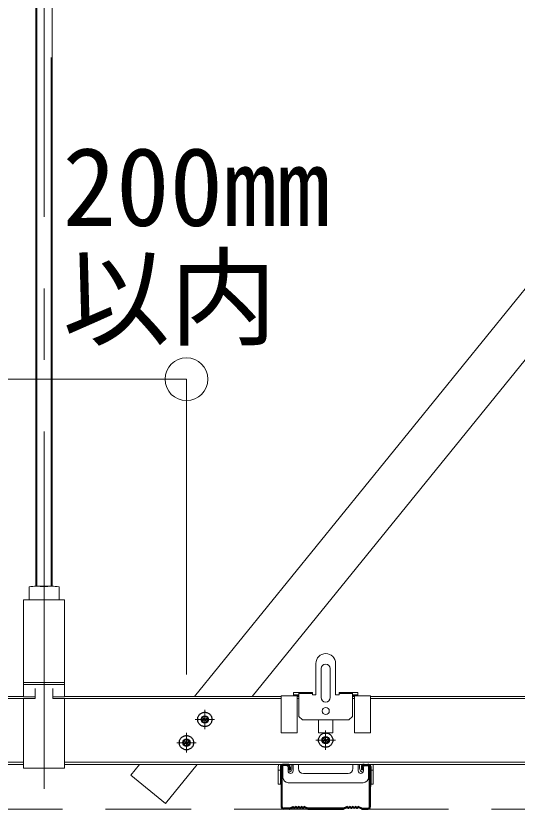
# Model space of a CAD drawing. Units: millimetres, scale not verified. Extents: x -7800 to 7800, y -5387 to 5300.
# Drawn here: x -6034.5 to -5754, y -4198.2 to -3754.4 of the extents above; entities that cross this region are included whole.
import ezdxf
from ezdxf.enums import TextEntityAlignment as Align

# ---------------------------------------------------------------- set-up
doc = ezdxf.new("R2010")
doc.units = ezdxf.units.MM
doc.header["$LTSCALE"] = 40
doc.header["$PDMODE"] = 32
doc.header["$PDSIZE"] = 24
for name, pattern in [('CHAIN1', [8, 5, -1, 1, -1]), ('DASHED1', [1.8, 1.2, -0.6]), ('DOUBLE_CHAIN2', [12.8, 9, -1, 0.6, -0.6, 0.6, -1])]:
    doc.linetypes.add(name, pattern=pattern)
for name, color, linetype, lineweight in [('7-0_中心線', 4, 'CHAIN1', 9), ('7-1_吊り材', 7, 'Continuous', 18), ('7-2_野縁受け', 3, 'Continuous', 18), ('7-3_野縁', 2, 'Continuous', 25), ('7-4_ブレース・補強材', 4, 'Continuous', 9), ('7-5_寸法', 4, 'Continuous', 9), ('7-A_クリップ', 7, 'Continuous', 18), ('7-C_ビス・アンカーボルト・強調図形', 2, 'Continuous', 25), ('7-D_パネル', 4, 'DASHED1', 9)]:
    doc.layers.add(name, color=color, linetype=linetype, lineweight=lineweight)
doc.styles.add('ＭＳ ゴシック', font='')
doc.styles.get('ＭＳ ゴシック').set_extended_font_data('MS Gothic')

msp = doc.modelspace()

# ---------------------------------------------------------------- linework, layer by layer
at = {"layer": '7-0_中心線'}
for p, q in [((-6018.73, -4186.86), (-6018.73, -2337.7)), ((-5928.75, -4142.58), (-5928.75, -4153.47)), ((-5934.19, -4148.02), (-5923.3, -4148.02)), ((-5939.03, -4155.58), (-5939.03, -4166.47)), ((-5861.13, -4154.16), (-5861.13, -4165.05)), ((-5944.48, -4161.03), (-5933.59, -4161.03)), ((-5866.57, -4159.6), (-5855.68, -4159.6))]:
    msp.add_line(p, q, dxfattribs=at)
at = {"layer": '7-1_吊り材'}
for p, q in [((-6023.23, -4073.5), (-6023.23, -3265.8)), ((-6014.23, -3265.8), (-6014.23, -4073.5)), ((-6014.53, -4073.5), (-6022.93, -4073.5)), ((-6027.13, -4073.9), (-6027.13, -4081.2)), ((-6018.73, -4073.9), (-6018.73, -4081.2)), ((-6010.33, -4073.9), (-6010.33, -4081.2))]:
    msp.add_line(p, q, dxfattribs=at)
at = {"layer": '7-1_吊り材', "linetype": 'DOUBLE_CHAIN2'}
for p, q in [((-6022.67, -4073.5), (-6022.67, -3265.8)), ((-6014.79, -3265.8), (-6014.79, -4073.5))]:
    msp.add_line(p, q, dxfattribs=at)
at = {"layer": '7-1_吊り材'}
for points in [[(-6030.23, -4127.3), (-6030.23, -4081.2), (-6007.23, -4081.2), (-6007.23, -4127.3)], [(-6030.23, -4128.43), (-6030.23, -4135.34), (-6023.73, -4135.34)], [(-6023.73, -4130.65), (-6023.73, -4136.24), (-6030.23, -4136.24), (-6030.23, -4175.2), (-6007.23, -4175.2), (-6007.23, -4136.24), (-6013.73, -4136.24), (-6013.73, -4130.65)], [(-6013.73, -4135.34), (-6007.23, -4135.34), (-6007.23, -4128.43)]]:
    msp.add_lwpolyline(points, dxfattribs=at)
msp.add_lwpolyline([(-6030.23, -4127.3), (-6007.23, -4127.3), (-6007.23, -4128.43), (-6030.23, -4128.43)], close=True, dxfattribs=at)
for centre in [(-6022.93, -4095.76), (-6014.53, -4095.76)]:
    msp.add_arc(centre, 22.25, 79.1199, 100.8801, dxfattribs=at)
at = {"layer": '7-2_野縁受け'}
for p, q in [((-6136.08, -4135.2), (-6030.23, -4135.2)), ((-6007.23, -4135.2), (-5886.08, -4135.2)), ((-5877.08, -4135.2), (-5876.08, -4135.2)), ((-5846.08, -4135.2), (-5845.08, -4135.2)), ((-5836.08, -4135.2), (-5586.08, -4135.2)), ((-6136.08, -4136.4), (-6030.23, -4136.4)), ((-6007.23, -4136.4), (-5886.08, -4136.4)), ((-5877.08, -4136.4), (-5876.08, -4136.4)), ((-5846.08, -4136.4), (-5845.08, -4136.4)), ((-5836.08, -4136.4), (-5586.08, -4136.4)), ((-6142.8, -4172), (-6030.23, -4172)), ((-6142.8, -4173.2), (-6030.23, -4173.2)), ((-5836.88, -4172), (-6007.23, -4172)), ((-6007.23, -4173.2), (-5834.79, -4173.2)), ((-5836.88, -4172), (-5579.3, -4172)), ((-5834.8, -4173.2), (-5579.45, -4173.2))]:
    msp.add_line(p, q, dxfattribs=at)
at = {"layer": '7-3_野縁'}
for p, q in [((-5886.08, -4174.62), (-5886.01, -4196.94)), ((-5885.48, -4196.97), (-5885.55, -4174.65)), ((-5882.5, -4173.2), (-5884.58, -4173.2)), ((-5882.5, -4173.73), (-5884.58, -4173.73)), ((-5881.53, -4174.7), (-5881.53, -4176.2)), ((-5881, -4174.7), (-5881, -4176.2)), ((-5841.15, -4174.7), (-5841.15, -4176.2)), ((-5840.62, -4174.7), (-5840.62, -4176.2)), ((-5839.65, -4173.2), (-5837.58, -4173.2)), ((-5839.65, -4173.73), (-5837.58, -4173.73)), ((-5836.67, -4196.97), (-5836.61, -4174.65)), ((-5836.08, -4174.62), (-5836.14, -4196.94)), ((-5881.53, -4176.2), (-5881, -4176.2)), ((-5840.62, -4176.2), (-5841.15, -4176.2)), ((-5881.51, -4197.67), (-5884.81, -4197.67)), ((-5879.59, -4196.83), (-5881.3, -4197.63)), ((-5881.08, -4198.11), (-5879.63, -4197.43)), ((-5878.85, -4197.66), (-5879.14, -4197.47)), ((-5878.85, -4197.02), (-5879.1, -4196.86)), ((-5878.05, -4196.86), (-5878.3, -4197.02)), ((-5878.05, -4197.5), (-5878.3, -4197.66)), ((-5877.25, -4197.02), (-5877.5, -4196.86)), ((-5877.25, -4197.66), (-5877.5, -4197.5)), ((-5876.45, -4196.86), (-5876.7, -4197.02)), ((-5876.45, -4197.5), (-5876.7, -4197.66)), ((-5875.65, -4197.02), (-5875.9, -4196.86)), ((-5875.65, -4197.66), (-5875.9, -4197.5)), ((-5874.85, -4196.86), (-5875.1, -4197.02)), ((-5874.85, -4197.5), (-5875.1, -4197.66)), ((-5874.05, -4197.02), (-5874.3, -4196.86)), ((-5874.05, -4197.66), (-5874.3, -4197.5)), ((-5873.26, -4196.86), (-5873.5, -4197.02)), ((-5873.21, -4197.47), (-5873.5, -4197.66)), ((-5871.06, -4197.63), (-5872.77, -4196.83)), ((-5871.28, -4198.11), (-5872.72, -4197.43)), ((-5851.31, -4197.67), (-5870.85, -4197.67)), ((-5849.39, -4196.83), (-5851.1, -4197.63)), ((-5850.88, -4198.11), (-5849.43, -4197.43)), ((-5848.65, -4197.66), (-5848.94, -4197.47)), ((-5848.65, -4197.02), (-5848.9, -4196.86)), ((-5847.85, -4196.86), (-5848.1, -4197.02)), ((-5847.85, -4197.5), (-5848.1, -4197.66)), ((-5847.05, -4197.02), (-5847.3, -4196.86)), ((-5847.05, -4197.66), (-5847.3, -4197.5)), ((-5846.25, -4196.86), (-5846.5, -4197.02)), ((-5846.25, -4197.5), (-5846.5, -4197.66)), ((-5845.45, -4197.02), (-5845.7, -4196.86)), ((-5845.45, -4197.66), (-5845.7, -4197.5)), ((-5844.65, -4196.86), (-5844.9, -4197.02)), ((-5844.65, -4197.5), (-5844.9, -4197.66)), ((-5843.85, -4197.02), (-5844.1, -4196.86)), ((-5843.85, -4197.66), (-5844.1, -4197.5)), ((-5843.06, -4196.86), (-5843.3, -4197.02)), ((-5843.01, -4197.47), (-5843.3, -4197.66)), ((-5840.86, -4197.63), (-5842.57, -4196.83)), ((-5841.08, -4198.11), (-5842.52, -4197.43)), ((-5840.65, -4197.67), (-5837.34, -4197.67)), ((-5881.5, -4198.2), (-5884.81, -4198.2)), ((-5870.86, -4198.2), (-5851.3, -4198.2)), ((-5840.66, -4198.2), (-5837.34, -4198.2))]:
    msp.add_line(p, q, dxfattribs=at)
for centre, radius, start, end in [((-5884.58, -4174.7), 1.5, 90, 176.9872), ((-5884.58, -4174.7), 0.97, 90, 176.9872), ((-5882.5, -4174.7), 1.5, 0, 90), ((-5882.5, -4174.7), 0.97, 0, 90), ((-5839.65, -4174.7), 1.5, 90, 180), ((-5839.65, -4174.7), 0.97, 90, 180), ((-5837.58, -4174.7), 1.5, 3.0128, 90), ((-5837.58, -4174.7), 0.97, 3.0128, 90), ((-5884.81, -4197), 1.2, 176.9872, 270), ((-5884.81, -4197), 0.67, 176.9872, 270), ((-5881.51, -4197.17), 0.5, 270, 295.0994), ((-5881.5, -4197.2), 1, 270, 295.0994), ((-5879.42, -4197.89), 0.5, 56.4755, 115.0994), ((-5879.38, -4197.28), 0.5, 56.4755, 115.0994), ((-5878.58, -4196.61), 0.5, 236.4755, 303.5245), ((-5878.58, -4197.24), 0.5, 236.4755, 303.5245), ((-5877.78, -4197.28), 0.5, 56.4755, 123.5245), ((-5877.78, -4197.91), 0.5, 56.4755, 123.5245), ((-5876.98, -4196.61), 0.5, 236.4755, 303.5245), ((-5876.98, -4197.24), 0.5, 236.4755, 303.5245), ((-5876.18, -4197.28), 0.5, 56.4755, 123.5245), ((-5876.18, -4197.91), 0.5, 56.4755, 123.5245), ((-5875.38, -4196.61), 0.5, 236.4755, 303.5245), ((-5875.38, -4197.24), 0.5, 236.4755, 303.5245), ((-5874.58, -4197.28), 0.5, 56.4755, 123.5245), ((-5874.58, -4197.91), 0.5, 56.4755, 123.5245), ((-5873.78, -4196.61), 0.5, 236.4755, 303.5245), ((-5873.78, -4197.24), 0.5, 236.4755, 303.5245), ((-5872.98, -4197.28), 0.5, 64.9006, 123.5245), ((-5872.94, -4197.89), 0.5, 64.9006, 123.5245), ((-5870.86, -4197.2), 1, 244.9006, 270), ((-5870.85, -4197.17), 0.5, 244.9006, 270), ((-5851.31, -4197.17), 0.5, 270, 295.0994), ((-5851.3, -4197.2), 1, 270, 295.0994), ((-5849.22, -4197.89), 0.5, 56.4755, 115.0994), ((-5849.18, -4197.28), 0.5, 56.4755, 115.0994), ((-5848.38, -4196.61), 0.5, 236.4755, 303.5245), ((-5848.38, -4197.24), 0.5, 236.4755, 303.5245), ((-5847.58, -4197.28), 0.5, 56.4755, 123.5245), ((-5847.58, -4197.91), 0.5, 56.4755, 123.5245), ((-5846.78, -4196.61), 0.5, 236.4755, 303.5245), ((-5846.78, -4197.24), 0.5, 236.4755, 303.5245), ((-5845.98, -4197.28), 0.5, 56.4755, 123.5245), ((-5845.98, -4197.91), 0.5, 56.4755, 123.5245), ((-5845.18, -4196.61), 0.5, 236.4755, 303.5245), ((-5845.18, -4197.24), 0.5, 236.4755, 303.5245), ((-5844.38, -4197.28), 0.5, 56.4755, 123.5245), ((-5844.38, -4197.91), 0.5, 56.4755, 123.5245), ((-5843.58, -4196.61), 0.5, 236.4755, 303.5245), ((-5843.58, -4197.24), 0.5, 236.4755, 303.5245), ((-5842.78, -4197.28), 0.5, 64.9006, 123.5245), ((-5842.74, -4197.89), 0.5, 64.9006, 123.5245), ((-5840.66, -4197.2), 1, 244.9006, 270), ((-5840.65, -4197.17), 0.5, 244.9006, 270), ((-5837.34, -4197), 1.2, 270, 3.0128), ((-5837.34, -4197), 0.67, 270, 3.0128)]:
    msp.add_arc(centre, radius, start, end, dxfattribs=at)
at = {"layer": '7-4_ブレース・補強材'}
for p, q in [((-5227.22, -3262.5), (-5934.47, -4135.2)), ((-5195.04, -3262.5), (-5902.29, -4135.2)), ((-5965.26, -4173.2), (-5970.18, -4179.28)), ((-5933.08, -4173.2), (-5950.76, -4195.02)), ((-5950.76, -4195.02), (-5970.18, -4179.28))]:
    msp.add_line(p, q, dxfattribs=at)
at = {"layer": '7-5_寸法'}
for p, q in [((-6018.73, -3957.67), (-6098.42, -3957.67)), ((-6018.73, -3957.67), (-5939.03, -3957.67)), ((-5939.03, -3957.67), (-5939.03, -4122.79))]:
    msp.add_line(p, q, dxfattribs=at)
at = {"layer": '7-5_寸法', "color": 7}
msp.add_point((-5939.03, -3957.67), dxfattribs=at)
at = {"layer": '7-A_クリップ'}
for p, q in [((-5866.58, -4116.7), (-5866.58, -4134.3)), ((-5855.58, -4116.7), (-5855.58, -4134.3)), ((-5863.63, -4119.6), (-5863.63, -4135.8)), ((-5858.63, -4119.6), (-5858.63, -4135.8)), ((-5886.08, -4155.46), (-5886.08, -4134.8)), ((-5876.08, -4134.8), (-5886.08, -4134.8)), ((-5879.08, -4134.2), (-5879.01, -4134.8)), ((-5879.08, -4134.2), (-5876.08, -4134.2)), ((-5877.08, -4155.46), (-5877.08, -4134.8)), ((-5876.08, -4133), (-5876.08, -4146.3)), ((-5876.08, -4133), (-5868.58, -4133)), ((-5868.58, -4133.3), (-5876.08, -4133.3)), ((-5876.08, -4133.6), (-5868.58, -4133.6)), ((-5868.58, -4133), (-5868.58, -4134.3)), ((-5868.58, -4134.3), (-5868.58, -4134.2)), ((-5868.58, -4134.3), (-5866.58, -4134.3)), ((-5855.58, -4134.3), (-5853.58, -4134.3)), ((-5853.58, -4133), (-5853.58, -4134.3)), ((-5853.58, -4133), (-5846.08, -4133)), ((-5853.58, -4133.3), (-5846.08, -4133.3)), ((-5853.58, -4133.6), (-5846.08, -4133.6)), ((-5853.58, -4134.3), (-5853.58, -4134.2)), ((-5846.08, -4146.3), (-5846.08, -4133)), ((-5846.08, -4134.2), (-5843.08, -4134.2)), ((-5836.08, -4134.8), (-5846.08, -4134.8)), ((-5845.08, -4155.46), (-5845.08, -4134.8)), ((-5843.08, -4134.2), (-5843.15, -4134.8)), ((-5836.08, -4155.46), (-5836.08, -4134.8)), ((-5874.08, -4148.3), (-5876.08, -4146.3)), ((-5848.08, -4148.3), (-5874.08, -4148.3)), ((-5865.08, -4148.3), (-5865.08, -4155.46)), ((-5857.08, -4148.3), (-5857.08, -4155.46)), ((-5848.08, -4148.3), (-5846.08, -4146.3)), ((-5877.08, -4155.46), (-5886.08, -4155.46)), ((-5865.08, -4155.46), (-5857.08, -4155.46)), ((-5845.08, -4155.46), (-5836.08, -4155.46)), ((-5887.67, -4174.38), (-5887.67, -4176.48)), ((-5886.47, -4174.38), (-5886.47, -4176.48)), ((-5885.27, -4173.18), (-5881.09, -4173.18)), ((-5885.05, -4180.44), (-5885.05, -4173.84)), ((-5883.15, -4173.84), (-5885.05, -4173.84)), ((-5882.15, -4174.84), (-5882.15, -4176.84)), ((-5881.17, -4173.68), (-5881.17, -4175.13)), ((-5879.97, -4173.68), (-5879.97, -4175.13)), ((-5879.35, -4176.84), (-5879.35, -4173.18)), ((-5876.35, -4173.17), (-5876.35, -4175.49)), ((-5845.85, -4173.17), (-5845.85, -4175.49)), ((-5842.85, -4176.84), (-5842.85, -4173.29)), ((-5842.35, -4173.29), (-5842.85, -4173.29)), ((-5842.17, -4173.68), (-5842.17, -4175.13)), ((-5836.87, -4173.18), (-5841.04, -4173.18)), ((-5840.97, -4173.68), (-5840.97, -4175.13)), ((-5840.05, -4174.84), (-5840.05, -4176.84)), ((-5839.05, -4173.84), (-5837.15, -4173.84)), ((-5837.15, -4180.44), (-5837.15, -4173.84)), ((-5835.67, -4174.38), (-5835.67, -4176.48)), ((-5834.47, -4174.38), (-5834.47, -4176.48)), ((-5887.67, -4176.48), (-5887.67, -4184.28)), ((-5887.67, -4176.48), (-5886.47, -4176.48)), ((-5886.47, -4176.48), (-5886.47, -4184.28)), ((-5873.6, -4178.24), (-5848.6, -4178.24)), ((-5834.47, -4176.48), (-5834.47, -4184.28)), ((-5887.67, -4184.28), (-5886.47, -4184.28)), ((-5882.05, -4183.44), (-5840.15, -4183.44)), ((-5835.67, -4184.28), (-5834.47, -4184.28))]:
    msp.add_line(p, q, dxfattribs=at)
for points in [[(-5876.08, -4133), (-5879.08, -4133), (-5879.08, -4134.2)], [(-5846.08, -4133), (-5843.08, -4133), (-5843.08, -4134.2)], [(-5834.47, -4176.48), (-5835.67, -4176.48), (-5835.67, -4184.28)]]:
    msp.add_lwpolyline(points, dxfattribs=at)
msp.add_circle((-5861.08, -4143.3), 2, dxfattribs=at)
for centre, radius, start, end in [((-5861.08, -4116.7), 5.5, 90, 180), ((-5861.08, -4116.7), 5.5, 0, 90), ((-5861.13, -4119.6), 2.5, 0, 180), ((-5861.13, -4135.8), 2.5, 180, 0), ((-5885.27, -4174.38), 2.4, 149.9766, 180), ((-5885.27, -4174.38), 1.2, 90, 180), ((-5883.15, -4174.84), 1, 0, 90), ((-5882.52, -4175.13), 1.35, 285.6677, 0), ((-5882.52, -4175.13), 2.55, 283.5116, 0), ((-5879.47, -4173.68), 1.7, 162.8655, 180), ((-5879.47, -4173.68), 0.5, 77.0931, 180), ((-5873.6, -4175.49), 2.75, 180, 270), ((-5848.6, -4175.49), 2.75, 270, 0), ((-5842.67, -4173.68), 0.5, 0, 50.9024), ((-5839.62, -4175.13), 2.55, 180, 255.0785), ((-5842.67, -4173.68), 1.7, 0, 17.1345), ((-5839.62, -4175.13), 1.35, 180, 251.1837), ((-5839.05, -4174.84), 1, 90, 180), ((-5836.87, -4174.38), 1.2, 0, 90), ((-5836.87, -4174.38), 2.4, 0, 30.0234), ((-5880.75, -4176.84), 1.4, 180, 0), ((-5841.45, -4176.84), 1.4, 180, 0), ((-5882.05, -4180.44), 3, 180, 270), ((-5840.15, -4180.44), 3, 270, 0)]:
    msp.add_arc(centre, radius, start, end, dxfattribs=at)
at = {"layer": '7-C_ビス・アンカーボルト・強調図形', "linetype": 'DASHED1'}
for centre in [(-5928.75, -4148.02), (-5939.03, -4161.03), (-5861.13, -4159.6)]:
    msp.add_circle(centre, 4, dxfattribs=at)
at = {"layer": '7-C_ビス・アンカーボルト・強調図形'}
for centre, radius in [((-5928.75, -4148.02), 2.05), ((-5928.75, -4148.02), 1.7), ((-5861.13, -4159.6), 2.05), ((-5861.13, -4159.6), 1.7), ((-5939.03, -4161.03), 2.05), ((-5939.03, -4161.03), 1.7)]:
    msp.add_circle(centre, radius, dxfattribs=at)
for centre, radius, start, end in [((-5930.6, -4145.23), 3.35, 274.2468, 303.6215), ((-5930.85, -4149.78), 2.74, 39.9399, 76.1287), ((-5926.89, -4150.81), 3.35, 94.2467, 123.6215), ((-5926.65, -4146.27), 2.74, 219.9398, 256.1286), ((-5940.89, -4158.24), 3.35, 274.2468, 303.6215), ((-5941.13, -4162.79), 2.74, 39.9399, 76.1287), ((-5937.18, -4163.82), 3.35, 94.2467, 123.6215), ((-5936.94, -4159.27), 2.74, 219.9398, 256.1286), ((-5862.98, -4156.81), 3.35, 274.2468, 303.6215), ((-5863.23, -4161.36), 2.74, 39.9399, 76.1287), ((-5859.27, -4162.39), 3.35, 94.2467, 123.6215), ((-5859.03, -4157.84), 2.74, 219.9398, 256.1286)]:
    msp.add_arc(centre, radius, start, end, dxfattribs=at)
at = {"layer": '7-D_パネル'}
msp.add_line((-7208.38, -4198.2), (-4912.47, -4198.2), dxfattribs=at)

# ---------------------------------------------------------------- texts
at = {"layer": '7-5_寸法', "style": 'ＭＳ ゴシック'}
for s, p in [('200mm', (-6008.34, -3885.1)), ('以内', (-6008.34, -3947.21))]:
    msp.add_text(s, height=43.99, dxfattribs=at).set_placement(p, align=Align.BOTTOM_LEFT)

doc.saveas('drawing.dxf')
